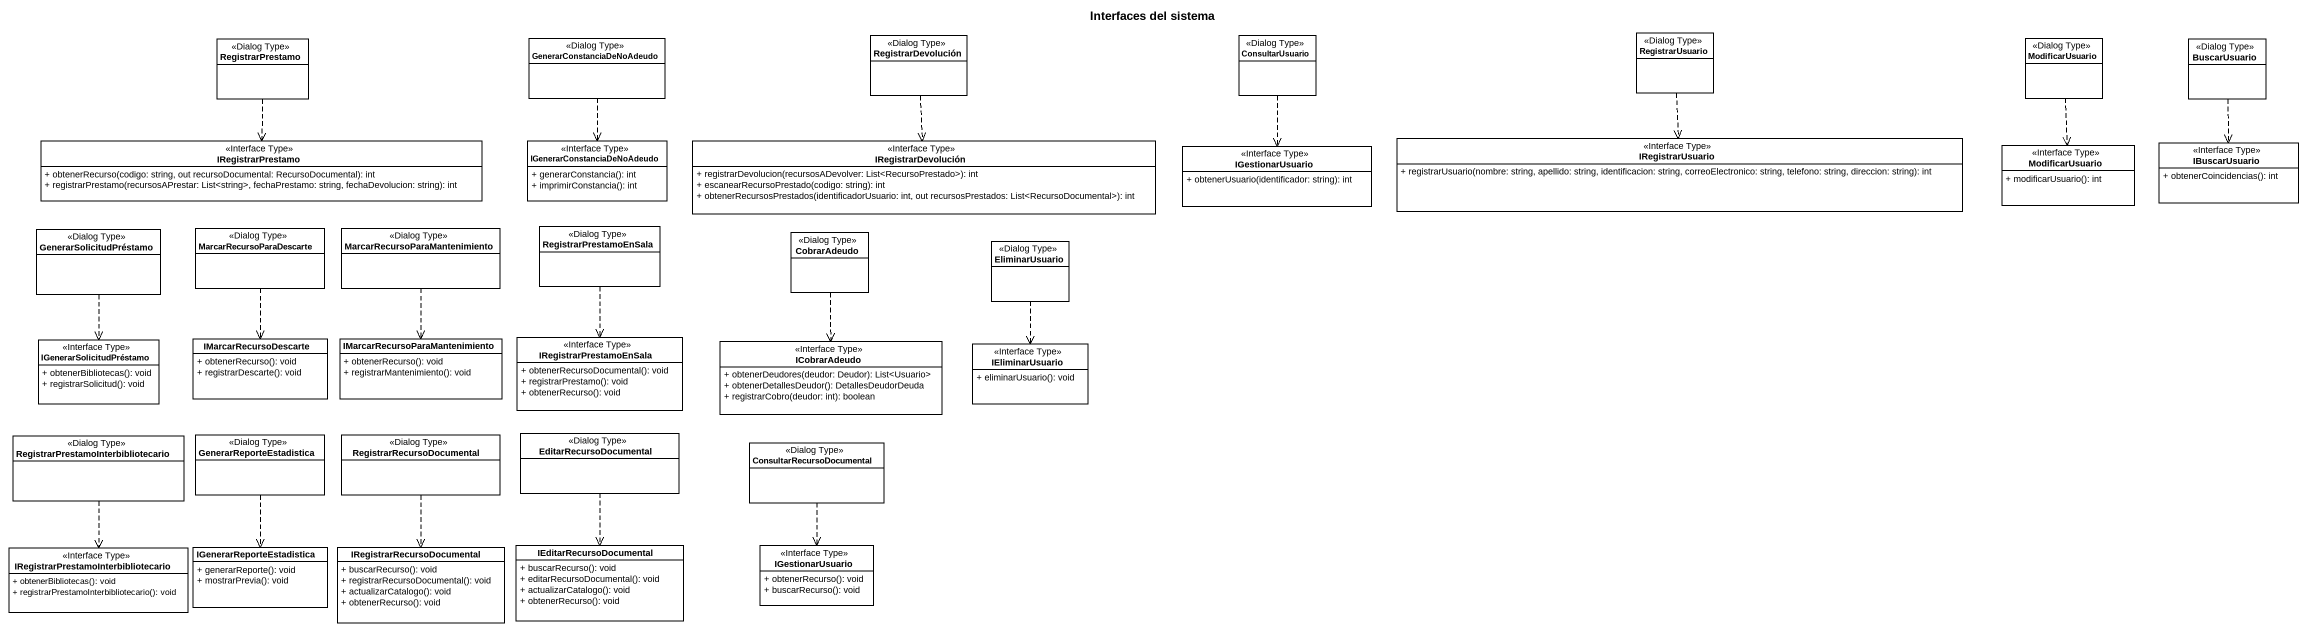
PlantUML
@startuml
title Interfaces del sistema
hide circle
hide empty members
skinparam classAttributeIconSize 0
class RegistrarPrestamo <<Dialog Type>>
class GenerarConstanciaDeNoAdeudo <<Dialog Type>>
class RegistrarDevolución <<Dialog Type>>
class ConsultarUsuario <<Dialog Type>>
class RegistrarUsuario <<Dialog Type>>
class ModificarUsuario <<Dialog Type>>
class BuscarUsuario <<Dialog Type>>
class IRegistrarPrestamo <<Interface Type>> {
  + obtenerRecurso(codigo: string, out recursoDocumental: RecursoDocumental): int
  + registrarPrestamo(recursosAPrestar: List<string>, fechaPrestamo: string, fechaDevolucion: string): int
}
class IGenerarConstanciaDeNoAdeudo <<Interface Type>> {
  + generarConstancia(): int
  + imprimirConstancia(): int
}
class IRegistrarDevolución <<Interface Type>> {
  + registrarDevolucion(recursosADevolver: List<RecursoPrestado>): int
  + escanearRecursoPrestado(codigo: string): int
  + obtenerRecursosPrestados(identificadorUsuario: int, out recursosPrestados: List<RecursoDocumental>): int
}
class IGestionarUsuario <<Interface Type>> {
  + obtenerUsuario(identificador: string): int
}
class IRegistrarUsuario <<Interface Type>> {
  + registrarUsuario(nombre: string, apellido: string, identificacion: string, correoElectronico: string, telefono: string, direccion: string): int
}
class "ModificarUsuario" as ModificarUsuario_2 <<Interface Type>> {
  + modificarUsuario(): int
}
class IBuscarUsuario <<Interface Type>> {
  + obtenerCoincidencias(): int
}
class GenerarSolicitudPréstamo <<Dialog Type>>
class MarcarRecursoParaDescarte <<Dialog Type>>
class "MarcarRecursoParaMantenimiento" as MarcarRecursoParaMantenimien <<Dialog Type>>
class RegistrarPrestamoEnSala <<Dialog Type>>
class CobrarAdeudo <<Dialog Type>>
class EliminarUsuario <<Dialog Type>>
class IGenerarSolicitudPréstamo <<Interface Type>> {
  + obtenerBibliotecas(): void
  + registrarSolicitud(): void
}
class IMarcarRecursoDescarte {
  + obtenerRecurso(): void
  + registrarDescarte(): void
}
class "IMarcarRecursoParaMantenimiento" as IMarcarRecursoParaMantenimie {
  + obtenerRecurso(): void
  + registrarMantenimiento(): void
}
class IRegistrarPrestamoEnSala <<Interface Type>> {
  + obtenerRecursoDocumental(): void
  + registrarPrestamo(): void
  + obtenerRecurso(): void
}
class ICobrarAdeudo <<Interface Type>> {
  + obtenerDeudores(deudor: Deudor): List<Usuario>
  + obtenerDetallesDeudor(): DetallesDeudorDeuda
  + registrarCobro(deudor: int): boolean
}
class IEliminarUsuario <<Interface Type>> {
  + eliminarUsuario(): void
}
class "RegistrarPrestamoInterbibliotecario" as RegistrarPrestamoInterbiblio <<Dialog Type>>
class GenerarReporteEstadistica <<Dialog Type>>
class RegistrarRecursoDocumental <<Dialog Type>>
class EditarRecursoDocumental <<Dialog Type>>
class ConsultarRecursoDocumental <<Dialog Type>>
class IGenerarReporteEstadistica {
  + generarReporte(): void
  + mostrarPrevia(): void
}
class IRegistrarRecursoDocumental {
  + buscarRecurso(): void
  + registrarRecursoDocumental(): void
  + actualizarCatalogo(): void
  + obtenerRecurso(): void
}
class IEditarRecursoDocumental {
  + buscarRecurso(): void
  + editarRecursoDocumental(): void
  + actualizarCatalogo(): void
  + obtenerRecurso(): void
}
class "IGestionarUsuario" as IGestionarUsuario_2 <<Interface Type>> {
  + obtenerRecurso(): void
  + buscarRecurso(): void
}
class "IRegistrarPrestamoInterbibliotecario" as IRegistrarPrestamoInterbibli <<Interface Type>> {
  + obtenerBibliotecas(): void
  + registrarPrestamoInterbibliotecario(): void
}
RegistrarPrestamo ..> IRegistrarPrestamo
GenerarConstanciaDeNoAdeudo ..> IGenerarConstanciaDeNoAdeudo
RegistrarDevolución ..> IRegistrarDevolución
ConsultarUsuario ..> IGestionarUsuario
RegistrarUsuario ..> IRegistrarUsuario
ModificarUsuario ..> ModificarUsuario_2
BuscarUsuario ..> IBuscarUsuario
GenerarSolicitudPréstamo ..> IGenerarSolicitudPréstamo
MarcarRecursoParaDescarte ..> IMarcarRecursoDescarte
MarcarRecursoParaMantenimien ..> IMarcarRecursoParaMantenimie
RegistrarPrestamoEnSala ..> IRegistrarPrestamoEnSala
CobrarAdeudo ..> ICobrarAdeudo
EliminarUsuario ..> IEliminarUsuario
RegistrarPrestamoInterbiblio ..> IRegistrarPrestamoInterbibli
GenerarReporteEstadistica ..> IGenerarReporteEstadistica
RegistrarRecursoDocumental ..> IRegistrarRecursoDocumental
EditarRecursoDocumental ..> IEditarRecursoDocumental
ConsultarRecursoDocumental ..> IGestionarUsuario_2
@enduml
